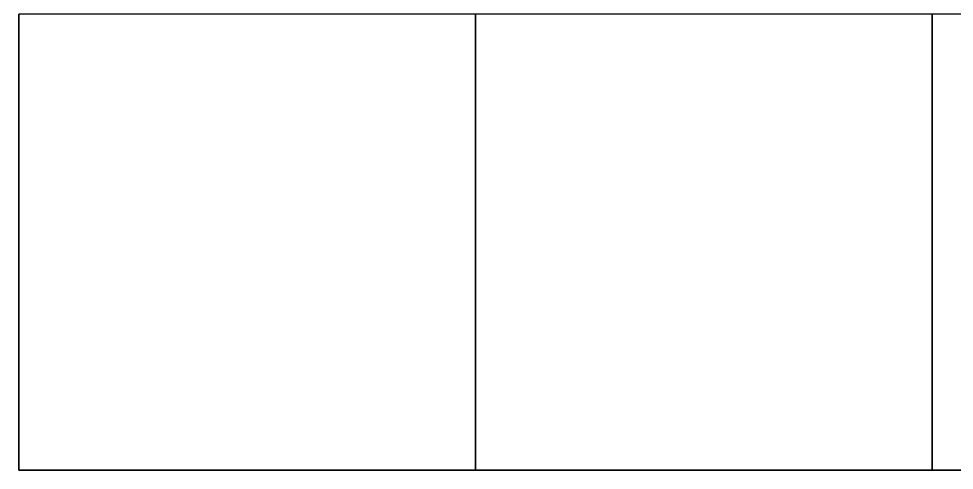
# Model space of a CAD drawing. Header units: metres. Extents: x 376982 to 377560, y 6958004 to 6958955.
# Drawn here: x 377550.22 to 377555.34, y 6958004.04 to 6958006.51 of the extents above; entities that cross this region are included whole.
import ezdxf

# ---------------------------------------------------------------- set-up
doc = ezdxf.new("R2010")
doc.units = ezdxf.units.M
doc.layers.add('MB_UCS_R5_muy_alta', color=7, linetype='Continuous')

msp = doc.modelspace()

# ---------------------------------------------------------------- linework, layer by layer
at = {"layer": 'MB_UCS_R5_muy_alta'}
for points in [[(377550.219, 6958004.036, 331.949), (377552.719, 6958004.036, 331.949), (377552.719, 6958006.536, 331.949), (377550.219, 6958006.536, 331.949)], [(377550.219, 6958004.036, 334.449), (377552.719, 6958004.036, 334.449), (377552.719, 6958006.536, 334.449), (377550.219, 6958006.536, 334.449)], [(377550.219, 6958006.536, 331.949), (377550.219, 6958004.036, 331.949), (377550.219, 6958004.036, 334.449), (377550.219, 6958006.536, 334.449)], [(377550.219, 6958004.036, 334.449), (377552.719, 6958004.036, 334.449), (377552.719, 6958006.536, 334.449), (377550.219, 6958006.536, 334.449)], [(377550.219, 6958004.036, 336.949), (377552.719, 6958004.036, 336.949), (377552.719, 6958006.536, 336.949), (377550.219, 6958006.536, 336.949)], [(377550.219, 6958006.536, 334.449), (377550.219, 6958004.036, 334.449), (377550.219, 6958004.036, 336.949), (377550.219, 6958006.536, 336.949)], [(377550.219, 6958004.036, 336.949), (377552.719, 6958004.036, 336.949), (377552.719, 6958006.536, 336.949), (377550.219, 6958006.536, 336.949)], [(377550.219, 6958004.036, 339.449), (377552.719, 6958004.036, 339.449), (377552.719, 6958006.536, 339.449), (377550.219, 6958006.536, 339.449)], [(377550.219, 6958006.536, 336.949), (377550.219, 6958004.036, 336.949), (377550.219, 6958004.036, 339.449), (377550.219, 6958006.536, 339.449)], [(377550.219, 6958004.036, 339.449), (377552.719, 6958004.036, 339.449), (377552.719, 6958006.536, 339.449), (377550.219, 6958006.536, 339.449)], [(377550.219, 6958004.036, 341.949), (377552.719, 6958004.036, 341.949), (377552.719, 6958006.536, 341.949), (377550.219, 6958006.536, 341.949)], [(377550.219, 6958006.536, 339.449), (377550.219, 6958004.036, 339.449), (377550.219, 6958004.036, 341.949), (377550.219, 6958006.536, 341.949)], [(377550.219, 6958004.036, 341.949), (377552.719, 6958004.036, 341.949), (377552.719, 6958006.536, 341.949), (377550.219, 6958006.536, 341.949)], [(377550.219, 6958004.036, 344.449), (377552.719, 6958004.036, 344.449), (377552.719, 6958006.536, 344.449), (377550.219, 6958006.536, 344.449)], [(377550.219, 6958006.536, 341.949), (377550.219, 6958004.036, 341.949), (377550.219, 6958004.036, 344.449), (377550.219, 6958006.536, 344.449)], [(377552.719, 6958004.036, 331.949), (377552.719, 6958006.536, 331.949), (377552.719, 6958006.536, 334.449), (377552.719, 6958004.036, 334.449)], [(377552.719, 6958004.036, 334.449), (377552.719, 6958006.536, 334.449), (377552.719, 6958006.536, 336.949), (377552.719, 6958004.036, 336.949)], [(377552.719, 6958004.036, 336.949), (377552.719, 6958006.536, 336.949), (377552.719, 6958006.536, 339.449), (377552.719, 6958004.036, 339.449)], [(377552.719, 6958004.036, 339.449), (377552.719, 6958006.536, 339.449), (377552.719, 6958006.536, 341.949), (377552.719, 6958004.036, 341.949)], [(377552.719, 6958004.036, 341.949), (377552.719, 6958006.536, 341.949), (377552.719, 6958006.536, 344.449), (377552.719, 6958004.036, 344.449)], [(377552.719, 6958004.036, 331.949), (377555.219, 6958004.036, 331.949), (377555.219, 6958006.536, 331.949), (377552.719, 6958006.536, 331.949)], [(377552.719, 6958004.036, 334.449), (377555.219, 6958004.036, 334.449), (377555.219, 6958006.536, 334.449), (377552.719, 6958006.536, 334.449)], [(377552.719, 6958006.536, 331.949), (377552.719, 6958004.036, 331.949), (377552.719, 6958004.036, 334.449), (377552.719, 6958006.536, 334.449)], [(377552.719, 6958004.036, 334.449), (377555.219, 6958004.036, 334.449), (377555.219, 6958006.536, 334.449), (377552.719, 6958006.536, 334.449)], [(377552.719, 6958004.036, 336.949), (377555.219, 6958004.036, 336.949), (377555.219, 6958006.536, 336.949), (377552.719, 6958006.536, 336.949)], [(377552.719, 6958006.536, 334.449), (377552.719, 6958004.036, 334.449), (377552.719, 6958004.036, 336.949), (377552.719, 6958006.536, 336.949)], [(377552.719, 6958004.036, 336.949), (377555.219, 6958004.036, 336.949), (377555.219, 6958006.536, 336.949), (377552.719, 6958006.536, 336.949)], [(377552.719, 6958004.036, 339.449), (377555.219, 6958004.036, 339.449), (377555.219, 6958006.536, 339.449), (377552.719, 6958006.536, 339.449)], [(377552.719, 6958006.536, 336.949), (377552.719, 6958004.036, 336.949), (377552.719, 6958004.036, 339.449), (377552.719, 6958006.536, 339.449)], [(377552.719, 6958004.036, 339.449), (377555.219, 6958004.036, 339.449), (377555.219, 6958006.536, 339.449), (377552.719, 6958006.536, 339.449)], [(377552.719, 6958004.036, 341.949), (377555.219, 6958004.036, 341.949), (377555.219, 6958006.536, 341.949), (377552.719, 6958006.536, 341.949)], [(377552.719, 6958006.536, 339.449), (377552.719, 6958004.036, 339.449), (377552.719, 6958004.036, 341.949), (377552.719, 6958006.536, 341.949)], [(377552.719, 6958004.036, 341.949), (377555.219, 6958004.036, 341.949), (377555.219, 6958006.536, 341.949), (377552.719, 6958006.536, 341.949)], [(377552.719, 6958004.036, 344.449), (377555.219, 6958004.036, 344.449), (377555.219, 6958006.536, 344.449), (377552.719, 6958006.536, 344.449)], [(377552.719, 6958006.536, 341.949), (377552.719, 6958004.036, 341.949), (377552.719, 6958004.036, 344.449), (377552.719, 6958006.536, 344.449)], [(377555.219, 6958004.036, 331.949), (377555.219, 6958006.536, 331.949), (377555.219, 6958006.536, 334.449), (377555.219, 6958004.036, 334.449)], [(377555.219, 6958004.036, 334.449), (377555.219, 6958006.536, 334.449), (377555.219, 6958006.536, 336.949), (377555.219, 6958004.036, 336.949)], [(377555.219, 6958004.036, 336.949), (377555.219, 6958006.536, 336.949), (377555.219, 6958006.536, 339.449), (377555.219, 6958004.036, 339.449)], [(377555.219, 6958004.036, 339.449), (377555.219, 6958006.536, 339.449), (377555.219, 6958006.536, 341.949), (377555.219, 6958004.036, 341.949)], [(377555.219, 6958004.036, 341.949), (377555.219, 6958006.536, 341.949), (377555.219, 6958006.536, 344.449), (377555.219, 6958004.036, 344.449)], [(377555.219, 6958004.036, 334.449), (377557.719, 6958004.036, 334.449), (377557.719, 6958006.536, 334.449), (377555.219, 6958006.536, 334.449)], [(377555.219, 6958004.036, 336.949), (377557.719, 6958004.036, 336.949), (377557.719, 6958006.536, 336.949), (377555.219, 6958006.536, 336.949)], [(377555.219, 6958006.536, 334.449), (377555.219, 6958004.036, 334.449), (377555.219, 6958004.036, 336.949), (377555.219, 6958006.536, 336.949)], [(377555.219, 6958004.036, 336.949), (377557.719, 6958004.036, 336.949), (377557.719, 6958006.536, 336.949), (377555.219, 6958006.536, 336.949)], [(377555.219, 6958004.036, 339.449), (377557.719, 6958004.036, 339.449), (377557.719, 6958006.536, 339.449), (377555.219, 6958006.536, 339.449)], [(377555.219, 6958006.536, 336.949), (377555.219, 6958004.036, 336.949), (377555.219, 6958004.036, 339.449), (377555.219, 6958006.536, 339.449)], [(377555.219, 6958004.036, 339.449), (377557.719, 6958004.036, 339.449), (377557.719, 6958006.536, 339.449), (377555.219, 6958006.536, 339.449)], [(377555.219, 6958004.036, 341.949), (377557.719, 6958004.036, 341.949), (377557.719, 6958006.536, 341.949), (377555.219, 6958006.536, 341.949)], [(377555.219, 6958006.536, 339.449), (377555.219, 6958004.036, 339.449), (377555.219, 6958004.036, 341.949), (377555.219, 6958006.536, 341.949)], [(377555.219, 6958004.036, 341.949), (377557.719, 6958004.036, 341.949), (377557.719, 6958006.536, 341.949), (377555.219, 6958006.536, 341.949)], [(377555.219, 6958004.036, 344.449), (377557.719, 6958004.036, 344.449), (377557.719, 6958006.536, 344.449), (377555.219, 6958006.536, 344.449)], [(377555.219, 6958006.536, 341.949), (377555.219, 6958004.036, 341.949), (377555.219, 6958004.036, 344.449), (377555.219, 6958006.536, 344.449)], [(377550.219, 6958004.036, 331.949), (377552.719, 6958004.036, 331.949), (377552.719, 6958004.036, 334.449), (377550.219, 6958004.036, 334.449)], [(377550.219, 6958004.036, 334.449), (377552.719, 6958004.036, 334.449), (377552.719, 6958004.036, 336.949), (377550.219, 6958004.036, 336.949)], [(377550.219, 6958004.036, 336.949), (377552.719, 6958004.036, 336.949), (377552.719, 6958004.036, 339.449), (377550.219, 6958004.036, 339.449)], [(377550.219, 6958004.036, 339.449), (377552.719, 6958004.036, 339.449), (377552.719, 6958004.036, 341.949), (377550.219, 6958004.036, 341.949)], [(377550.219, 6958004.036, 341.949), (377552.719, 6958004.036, 341.949), (377552.719, 6958004.036, 344.449), (377550.219, 6958004.036, 344.449)], [(377552.719, 6958004.036, 331.949), (377555.219, 6958004.036, 331.949), (377555.219, 6958004.036, 334.449), (377552.719, 6958004.036, 334.449)], [(377552.719, 6958004.036, 334.449), (377555.219, 6958004.036, 334.449), (377555.219, 6958004.036, 336.949), (377552.719, 6958004.036, 336.949)], [(377552.719, 6958004.036, 336.949), (377555.219, 6958004.036, 336.949), (377555.219, 6958004.036, 339.449), (377552.719, 6958004.036, 339.449)], [(377552.719, 6958004.036, 339.449), (377555.219, 6958004.036, 339.449), (377555.219, 6958004.036, 341.949), (377552.719, 6958004.036, 341.949)], [(377552.719, 6958004.036, 341.949), (377555.219, 6958004.036, 341.949), (377555.219, 6958004.036, 344.449), (377552.719, 6958004.036, 344.449)], [(377555.219, 6958004.036, 334.449), (377557.719, 6958004.036, 334.449), (377557.719, 6958004.036, 336.949), (377555.219, 6958004.036, 336.949)], [(377555.219, 6958004.036, 336.949), (377557.719, 6958004.036, 336.949), (377557.719, 6958004.036, 339.449), (377555.219, 6958004.036, 339.449)], [(377555.219, 6958004.036, 339.449), (377557.719, 6958004.036, 339.449), (377557.719, 6958004.036, 341.949), (377555.219, 6958004.036, 341.949)], [(377555.219, 6958004.036, 341.949), (377557.719, 6958004.036, 341.949), (377557.719, 6958004.036, 344.449), (377555.219, 6958004.036, 344.449)]]:
    msp.add_3dface(points, dxfattribs=at)

doc.saveas('drawing.dxf')
